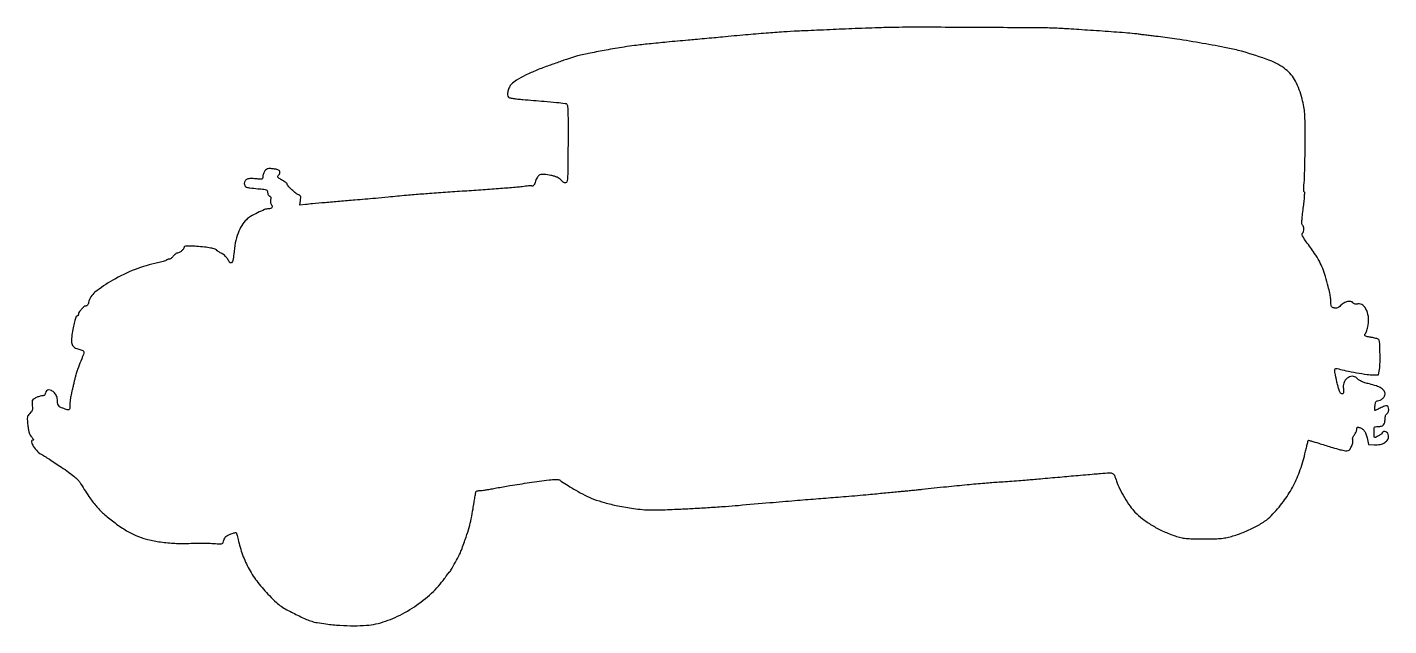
# Model space of a CAD drawing. Extents: x 0 to 1108, y 0 to 487.
import ezdxf

# ---------------------------------------------------------------- set-up
doc = ezdxf.new("R2010")
doc.units = 0

msp = doc.modelspace()

# ---------------------------------------------------------------- linework, layer by layer
msp.add_lwpolyline([(703, 486.39493, 0.002771), (695.389302, 486.210373, 0.001118), (685.003125, 485.877656, 0.001106), (673.823784, 485.469732, 0.001403), (663.5, 485.041126, -0.000032), (653.394776, 484.593821, -0.000028), (642.878125, 484.129567, -0.000028), (633.411476, 483.712736, -0.000087), (627, 483.431905, 0.005942), (615.809512, 482.810385, 0.002886), (601.52533, 481.763804, 0.002545), (584.801587, 480.355724, 0.00179), (566, 478.608437, -0.000709), (559.153848, 477.957277, -0.000486), (551.38125, 477.236736, -0.00049), (543.892308, 476.55722, -0.000993), (538, 476.040191, 0.001926), (520.82169, 474.500541, 0.003155), (506.282709, 473.048371, 0.003664), (494.462141, 471.704665, 0.009589), (486, 470.514798, 0.004508), (471.267018, 468.017822, 0.006698), (458.417985, 465.542746, 0.007281), (448.005556, 463.23341, 0.026409), (441.5, 461.323048, -0.000153), (438.146967, 460.144039, -0.00007), (433.765625, 458.605651, -0.000069), (429.148815, 456.986027, -0.000095), (425, 455.532115, 0.013806), (414.925825, 451.688484, 0.017451), (405.850913, 447.559502, 0.018503), (398.51215, 443.560831, 0.065158), (394.294695, 440.246705, 0.083734), (392.631211, 437.854194, 0.052081), (391.500161, 434.619875, 0.053332), (391.110504, 431.53828, 0.203911), (391.81848, 429.78152, 0.149268), (392.679149, 429.323498, 0.00806), (395.74785, 428.775913, 0.012001), (399.476107, 428.263964, 0.008423), (403.693784, 427.859451, -0.001252), (420.948687, 426.45396, -0.005542), (431.091683, 425.488859, -0.004224), (437.940905, 424.701902, -0.143455), (439.428573, 424.059187, -0.206211), (439.928762, 423.077659, -0.005257), (440.203319, 418.004482, -0.008747), (440.379505, 411.244838, -0.003347), (440.39711, 401.834944, -0.000568), (440.231003, 373.962144, -0.010822), (439.980844, 365.260203, -0.031947), (439.492848, 361.007669, -0.362953), (438.287565, 360, -0.105281), (437.487721, 360.170304, -0.039867), (436.479622, 360.720075, -0.037286), (435.443691, 361.51333, -0.037336), (434.537565, 362.451319, 0.066462), (433.254423, 363.633769, 0.046784), (431.547547, 364.607331, 0.037474), (429.323201, 365.419125, 0.019511), (426.450355, 366.110013, 0.024978), (420.805324, 366.946114, 0.112885), (417.523019, 366.524606, 0.16392), (415.409295, 364.824087, 0.070429), (413.888663, 361.488492, -0.019181), (413.21318, 359.486851, -0.056691), (412.547863, 358.19974, -0.103123), (411.880084, 357.545793, -0.23832), (411.200461, 357.47657, 0.096179), (410.332839, 357.629651, 0.010358), (408.285841, 357.552152, 0.012423), (405.829818, 357.346841, 0.009704), (403.174933, 357.006084, -0.016032), (398.811618, 356.502078, -0.001258), (387.151386, 355.562303, -0.001712), (373.232371, 354.523674, -0.001309), (358, 353.479555, 0.000785), (342.489958, 352.432747, 0.000909), (327.725, 351.385982, 0.000809), (315.225127, 350.456623, 0.005384), (309, 349.916175, -0.000354), (294.02839, 348.464475, -0.001033), (283.698079, 347.49172, -0.001402), (275.32719, 346.744577, -0.001426), (267, 346.048772, 0.000955), (254.657712, 345.029173, 0.001041), (242.671036, 343.990747, 0.00097), (232.414187, 343.060584, 0.005229), (226.842177, 342.485544), (222.184354, 341.95557), (222.7098, 345.873065, 0.017983), (222.923062, 348.056366, 0.100244), (222.761551, 349.21578, 0.162333), (222.201125, 349.937742, 0.070495), (221.092602, 350.470609, -0.095913), (219.023385, 351.597193, -0.017212), (215.718359, 354.52077, -0.013017), (212.568565, 357.666077, -0.19234), (212, 359.089416, 0.217606), (211.810767, 359.503632, 0.016334), (210.825, 360.302524, 0.020219), (209.532503, 361.201975, 0.013877), (208, 362.120156, -0.015796), (205.407086, 363.68722, -0.099079), (204.304396, 364.762308, -0.268558), (204.236776, 365.652401, -0.143042), (205, 366.5, 0.105841), (205.383342, 366.867624, 0.051309), (205.70625, 367.468806, 0.047645), (205.925873, 368.191164, 0.050026), (206, 368.930186, 0.152394), (205.71288, 369.850338, 0.130078), (204.937499, 370.512994, 0.064946), (203.453887, 371.0026, 0.014292), (200.800267, 371.432108, 0.013188), (197.757127, 371.754386, 0.077006), (196.155991, 371.634761, 0.119867), (195.006689, 371.055459, 0.052428), (193.822503, 369.810938, 0.041859), (193.140075, 368.751235, 0.030652), (192.560237, 367.477457, 0.031236), (192.158292, 366.193758, 0.057985), (192.022236, 365.112319, -0.06713), (191.824587, 363.743209, -0.252889), (191.239637, 363.143361, -0.098358), (189.990318, 363.009809, -0.006851), (186.45948, 363.375817, 0.03213), (182.188074, 363.601368, 0.092983), (179.296222, 363.024444, 0.152383), (177.627804, 361.661997, 0.146936), (177, 359.571805, 0.134662), (177.491197, 357.781069, 0.169568), (178.798578, 356.681157, 0.063008), (181.576812, 356.00823, 0.007146), (188.026591, 355.377405, -0.005441), (192.981933, 354.909791, -0.065257), (194.8455, 354.463019, -0.191671), (195.690424, 353.684718, -0.112387), (196, 352.324839, 0.057951), (196.11114, 351.369158, 0.058946), (196.438535, 350.470309, 0.065027), (196.921558, 349.759601, 0.119968), (197.492885, 349.364357, -0.108961), (198.11027, 348.956794, -0.120755), (198.471034, 348.340943, -0.092005), (198.561697, 347.489407, -0.042146), (198.381218, 346.382756, 0.054079), (198.238555, 345.354416, 0.045681), (198.306094, 344.257649, 0.047787), (198.559378, 343.258637, 0.087452), (198.974423, 342.530819, -0.111279), (199.643594, 341.216975, -0.208806), (199.454568, 340.062299, -0.173666), (198.416412, 339.268275, -0.077321), (196.690983, 338.999211, 0.097965), (193.516498, 338.37002, 0.015938), (187.760018, 335.779664, 0.018078), (182.092932, 332.750579, 0.057499), (178.658417, 330.183325, 0.069702), (174.87905, 325.460236, 0.045835), (171.883244, 319.163422, 0.039289), (169.701923, 311.400551, 0.02617), (168.383792, 302.25, -0.01841), (167.724507, 297.109371, -0.173575), (166.659087, 295.196105, -0.420294), (165.295864, 295.300977, -0.05531), (163.508753, 297.983073, 0.050686), (162.683869, 299.246146, 0.030018), (161.469572, 300.576453, 0.0298), (160.083882, 301.770766, 0.044604), (158.733073, 302.622606, -0.009256), (157.458474, 303.30572, -0.011569), (156.30284, 303.988482, -0.009874), (155.364135, 304.598833, -0.083051), (155, 304.946307, 0.153205), (153.353361, 306.130987, 0.028107), (149.690719, 307.118744, 0.02446), (144.67155, 307.920023, 0.012154), (138.25, 308.467761, 0.004982), (132.940308, 308.737839, 0.027262), (130.068262, 308.698628, 0.056149), (128.475853, 308.408297, 0.330911), (128, 307.768025, -0.166128), (127.534086, 306.404454, -0.048169), (125.989663, 304.762383, -0.048489), (124.120369, 303.419769, -0.132254), (122.561149, 303, 0.122268), (121.883205, 302.831702, 0.037475), (120.983448, 302.265625, 0.035003), (120.035621, 301.456748, 0.03197), (119.17866, 300.5, -0.031755), (118.322433, 299.543245, -0.034867), (117.376783, 298.734375, -0.037314), (116.480066, 298.168049, -0.122788), (115.80608, 298, 0.050544), (115.198142, 297.938387, 0.035298), (114.533973, 297.752734, 0.03571), (113.91597, 297.480799, 0.059857), (113.45, 297.158245, -0.09931), (112.77797, 296.767114, -0.01017), (111.016563, 296.205255, -0.012371), (108.86718, 295.624948, -0.009574), (106.5, 295.096065, 0.043096), (88.102122, 289.66985, 0.037392), (69.967922, 280.961542, 0.037069), (55.507015, 271.141392, 0.175239), (50.325324, 262.75, -0.046954), (49.974359, 261.615716, -0.073755), (49.44974, 260.742804, -0.091969), (48.795877, 260.193203, -0.129607), (48.063058, 260, 0.183176), (46.558942, 259.429832, 0.032375), (44.396107, 257.249618, 0.033647), (42.521162, 254.780172, 0.146569), (42, 253.040493, -0.079429), (41.936461, 252.643041, -0.091032), (41.752747, 252.305645, -0.100768), (41.479307, 252.080075, -0.122838), (41.158288, 252, 0.313173), (40.309374, 251.410465, 0.016984), (39.218529, 248.149757, 0.019973), (38.089085, 243.706734, 0.009834), (36.991685, 237.979833, 0.028268), (36.326302, 232.123814, 0.114), (36.932362, 228.601669, 0.158235), (38.883134, 226.338005, 0.071193), (42.532387, 224.780095, -0.032532), (45.655775, 223.722862, -0.286117), (46.468748, 222.588968, -0.110957), (46.166017, 220.668232, -0.003727), (43.263045, 213.5, 0.011534), (42.056771, 210.382341, 0.007908), (40.826417, 206.79375, 0.007976), (39.750675, 203.297915, 0.016001), (39.034538, 200.5, -0.00176), (38.426213, 197.806152, -0.001103), (37.696464, 194.658596, -0.001107), (36.964203, 191.562472, -0.002022), (36.3509, 189.039901, 0.015049), (35.833444, 186.640952, 0.010923), (35.396827, 183.944053, 0.011053), (35.094707, 181.363684, 0.023617), (35, 179.359707, -0.009611), (34.94725, 176.615757, -0.166786), (34.629138, 175.793085, -0.267878), (33.940009, 175.543227, -0.025922), (32.139387, 175.960024, -0.024144), (28.369943, 177.240958, -0.098971), (26.35117, 178.543932, -0.136843), (25.335831, 180.283428, -0.064175), (25, 182.889161, 0.038938), (24.851842, 184.788744, 0.053005), (24.407711, 186.447673, 0.05368), (23.630282, 187.960291, 0.041373), (22.485101, 189.421576, 0.076049), (20.186714, 191.248408, 0.136656), (17.868462, 191.835779, 0.192203), (16.097281, 191.080123, 0.163095), (15.180449, 189.25, -0.063307), (14.920803, 188.302715, -0.095504), (14.450073, 187.591079, -0.105907), (13.789466, 187.153594, -0.093751), (12.977502, 187, 0.071538), (10.999242, 186.715504, 0.028241), (8.402704, 185.79078, 0.027147), (5.984839, 184.614218, 0.102341), (4.715121, 183.520354, 0.126006), (4.445197, 182.890722, 0.026461), (4.322897, 181.688753, 0.026173), (4.328463, 180.240698, 0.02218), (4.482063, 178.717953, -0.02898), (4.663173, 176.64001, -0.084075), (4.464304, 175.216057, -0.091273), (3.82011, 174.004119, -0.038215), (2.559213, 172.642458, 0.047557), (1.160659, 171.074466, 0.114046), (0.548907, 169.652149, 0.063736), (0.444185, 167.631584, 0.007732), (0.848978, 163.194708, 0.014063), (1.340508, 159.564192, 0.037617), (1.955324, 157.028725, 0.051438), (2.797581, 155.121602, 0.05895), (3.981021, 153.520203, -0.023398), (4.809219, 152.551572, -0.054654), (5.308189, 151.740309, -0.125802), (5.409024, 151.221396, -0.397222), (5.174314, 151, 0.469627), (3.982827, 149.564233, 0.093754), (5.377476, 145.993813, 0.057497), (8.793359, 141.719356, 0.080518), (12.76193, 138.880021, -0.024803), (14.471242, 137.924062, -0.002457), (18.444315, 135.408506, -0.003094), (23.149175, 132.355929, -0.00245), (28.198085, 129, -0.00742), (34.070924, 124.927031, -0.016669), (38.372692, 121.625867, -0.021371), (41.420003, 118.895406, -0.062438), (43.175587, 116.691868, 0.010606), (50.561615, 105.149073, 0.029589), (56.375606, 97.494807, 0.034411), (62.529228, 91.243916, 0.019161), (70.802098, 84.46973, 0.021969), (80.195713, 77.989598, 0.036721), (88.677795, 73.502997, 0.038678), (97.401678, 70.458078, 0.027917), (107.5, 68.382899, 0.010591), (113.274605, 67.653323, 0.010405), (119.109042, 67.163925, 0.010716), (124.764797, 66.92939, 0.013537), (130, 66.966342, -0.003669), (137.519576, 67.167857, -0.006604), (143.688369, 67.206393, -0.007491), (149.281445, 67.083648, -0.006987), (155, 66.792333, 0.015018), (157.776077, 66.695582, 0.124078), (158.99232, 66.995914, 0.1672), (159.745611, 67.803743, 0.03316), (160.438865, 69.68627, -0.052496), (161.111753, 71.316536, -0.079672), (162.044359, 72.529786, -0.068521), (163.417548, 73.509306, -0.029501), (165.472298, 74.43627, -0.00487), (167.087765, 75.035261, -0.006672), (168.553752, 75.540654, -0.004495), (169.788869, 75.935825, -0.075308), (170.212535, 76, -0.315267), (170.512775, 75.789795, -0.010105), (171.017619, 74.310938, -0.01615), (171.54444, 72.454162, -0.010091), (172.046563, 70.25, 0.036556), (175.611221, 57.706353, 0.039077), (180.904926, 46.104788, 0.037837), (188.109241, 35.152337, 0.030512), (197.383643, 24.545297, 0.009401), (203.136617, 18.938628, 0.038716), (206.926907, 15.896542, 0.030213), (211.54455, 13.137856, 0.004193), (221.5, 8.084232, 0.010888), (227.528528, 5.249308, 0.03222), (231.817829, 3.667172, 0.030711), (236.384863, 2.609609, 0.00918), (243.458464, 1.556509, 0.016112), (254.821253, 0.448421, 0.016112), (266.231809, 0.074353, 0.016943), (276.462694, 0.415498, 0.040086), (284, 1.534188, 0.050115), (299.664788, 6.858173, 0.039344), (315.359548, 15.563487, 0.039632), (329.35981, 26.525637, 0.05365), (339.948513, 38.596237, -0.004268), (341.319683, 40.511088, -0.005875), (342.586442, 42.206395, -0.00386), (343.67481, 43.605312, -0.068654), (344.086105, 44, 0.108909), (345.143955, 45.191315, 0.002623), (348.732467, 51.699308, 0.005652), (352.044932, 57.949122, 0.029736), (353.616227, 61.5, 0.005731), (357.467865, 72.194492, 0.015137), (359.903161, 79.958195, 0.018158), (361.605588, 86.994916, 0.012244), (363.057035, 95.129399, -0.002701), (363.869323, 100.244459, -0.004075), (364.63733, 104.690817, -0.00166), (365.338078, 108.487618, -0.092196), (365.598226, 109.158933, -0.157947), (365.981141, 109.48403, -0.036222), (366.797511, 109.752937, -0.033978), (367.828307, 109.938231, -0.02749), (368.950957, 110, 0.033938), (370.623172, 110.113634, 0.005039), (373.968814, 110.604837, 0.005656), (377.914784, 111.270685, 0.004842), (382.054876, 112.05902, -0.010351), (393.051752, 114.027711, -0.003591), (408.987333, 116.424152, -0.002331), (424.869602, 118.620571, -0.033202), (430.577186, 119, -0.021509), (431.84863, 118.945281, -0.029999), (432.974757, 118.779688, -0.030208), (433.847012, 118.541682, -0.209433), (434.166667, 118.25, 0.149945), (434.984625, 117.309638, 0.003111), (440.338097, 114.019979, 0.00704), (446.68437, 110.295579, 0.004796), (454, 106.231965, 0.036791), (461.106922, 103.024971, 0.021095), (470.073156, 100.171019, 0.017964), (480.885957, 97.638685, 0.011287), (493.678616, 95.422275, 0.01439), (500.801998, 94.561888, 0.019131), (507.315792, 94.215254, 0.012138), (515.763002, 94.294387, 0.002486), (530.678616, 94.870639, 0.003074), (542.20198, 95.44422, 0.001992), (555.524344, 96.242727, 0.002002), (568.531325, 97.126657, 0.003795), (579, 97.960126, -0.000355), (604.57394, 100.173362, -0.000706), (624.834831, 101.883488, -0.000862), (642.02899, 103.280482, -0.001076), (658, 104.515816, 0.00166), (666.489523, 105.182453, 0.001225), (675.884375, 105.974752, 0.001237), (684.761716, 106.767452, 0.002772), (691.5, 107.423643, -0.000746), (697.373359, 108.019637, -0.000676), (703.44375, 108.61819, -0.000676), (708.878532, 109.13923, -0.002172), (712.5, 109.465617, 0.002202), (715.820583, 109.76509, 0.001051), (720.0875, 110.177915, 0.001042), (724.54317, 110.627833, 0.001483), (728.5, 111.047573, -0.001383), (748.10835, 113.131577, -0.002144), (765.047046, 114.811106, -0.002488), (779.401655, 116.100247, -0.004691), (791, 116.974184, 0.001307), (797.738871, 117.436111, 0.000971), (805.178125, 117.98011, 0.000981), (812.194356, 118.52073, 0.002223), (817.5, 118.963767, 0.000069), (822.929838, 119.44225, 0.000027), (830.409375, 120.102804, 0.000027), (838.494154, 120.817692, 0.000034), (846, 121.482302, -0.000042), (853.433085, 122.14034, -0.000036), (861.296875, 122.835272, -0.000036), (868.468632, 123.468013, -0.0001), (873.5, 123.910531, -0.007731), (880.889848, 124.443991, -0.128951), (883.280673, 123.959632, -0.182974), (884.763716, 122.375592, -0.01898), (886.557724, 117.5, 0.039278), (888.96687, 111.691115, 0.016822), (893.037, 104.333763, 0.016786), (897.577507, 97.288928, 0.040763), (901.5, 92.512617, 0.037038), (907.67964, 87.007719, 0.027827), (915.207965, 81.879015, 0.026206), (923.776836, 77.308542, 0.023558), (933.082784, 73.477998, 0.020458), (937.82248, 71.999013, 0.035932), (941.853191, 71.224977, 0.023299), (946.989744, 70.858103, 0.004279), (956.5, 70.704433, 0.00487), (965.378138, 70.723442, 0.018259), (970.945557, 70.993089, 0.026294), (975.357816, 71.60355, 0.021413), (980, 72.704583, 0.026117), (989.562814, 75.957853, 0.024769), (998.909765, 80.240802, 0.026044), (1006.976594, 84.981075, 0.056144), (1012.5, 89.591209, 0.028899), (1022.235611, 101.025567, 0.037564), (1029.685607, 112.586076, 0.037241), (1035.368537, 125.212804, 0.027668), (1039.789235, 139.85866, -0.000982), (1040.791687, 143.95885, -0.001567), (1041.666405, 147.459153, -0.000296), (1042.449385, 150.543448, -0.082142), (1042.557248, 150.78952, -0.327103), (1042.761382, 150.866706, -0.001129), (1045.444884, 150.115274, -0.00521), (1048.513976, 149.213758, -0.00317), (1052.122854, 148.087654, 0.003515), (1062.221244, 144.944227, 0.013589), (1068.550033, 143.209247, 0.018567), (1072.791889, 142.334961, 0.118922), (1074.963963, 142.488562, 0.174013), (1076.479314, 143.645108, 0.046393), (1077.907901, 146.378531, 0.046829), (1078.820319, 149.378175, 0.142988), (1078.647039, 151.477418, -0.133781), (1078.575755, 152.18485, -0.045998), (1078.840079, 153.188609, -0.041769), (1079.351472, 154.295168, -0.037547), (1080.055876, 155.343906, 0.034431), (1080.79998, 156.436989, 0.029662), (1081.428914, 157.676544, 0.03078), (1081.863983, 158.873276, 0.071912), (1082, 159.81411, -0.054608), (1082.097916, 160.707973, -0.159967), (1082.410147, 161.234257, -0.177111), (1082.949198, 161.441788, -0.069896), (1083.75, 161.343077, -0.073685), (1086.177244, 160.290094, -0.087583), (1088.034115, 158.624532, -0.073904), (1089.422536, 156.184898, -0.03732), (1090.454468, 152.791962), (1091.641451, 147.5), (1096.361353, 147.19355, 0.063383), (1100.98773, 147.47964, 0.093009), (1104.772496, 148.964357, 0.119092), (1107.13965, 151.384133, 0.159971), (1107.804752, 154.357209, 0.101555), (1107.141783, 156.503557, 0.160572), (1105.74561, 157.805186, 0.195752), (1104.061581, 157.881568, 0.149602), (1102.566097, 156.772083, -0.069568), (1101.475959, 155.657736, -0.024068), (1099.625955, 154.366547, -0.021759), (1097.713412, 153.277324, -0.119106), (1096.565741, 153, -0.361878), (1096.34185, 153.186461, -0.014217), (1096.166187, 154.321875, -0.019466), (1096.040732, 155.774725, -0.011803), (1096, 157.5, -0.012034), (1096.069366, 160.381613, -0.147203), (1096.433333, 161.409091, -0.20946), (1097.255161, 161.885217, -0.028044), (1099.3, 162, 0.05984), (1102.022566, 162.327007, 0.145932), (1103.749766, 163.336437, 0.137849), (1104.700768, 165.171587, 0.05108), (1105, 168.093011, -0.029567), (1105.095256, 169.702439, -0.054978), (1105.390509, 170.974439, -0.073255), (1105.863987, 171.874715, -0.144485), (1106.5, 172.361626, 0.136118), (1107.098439, 172.804388, 0.067387), (1107.578824, 173.626775, 0.056447), (1107.894423, 174.71884, 0.042163), (1108, 175.968615, 0.087446), (1107.633132, 178.050246, 0.275577), (1106.577971, 178.910681, 0.135203), (1104.628437, 178.670686, 0.020123), (1101, 177, -0.003047), (1099.474695, 176.233527, -0.004623), (1098.138369, 175.5875, -0.001842), (1096.987477, 175.049364, -0.108851), (1096.763412, 175, -0.411939), (1096.647587, 175.114928, -0.006018), (1096.652105, 176.175, -0.012346), (1096.705057, 177.466174, -0.00735), (1096.82861, 179, -0.022039), (1097.09492, 180.901491, -0.072917), (1097.502141, 182.095057, -0.126013), (1098.088201, 182.756454, -0.14986), (1098.882529, 183, 0.109195), (1100.961445, 183.459492, 0.074086), (1102.993067, 184.799153, 0.076307), (1104.488907, 186.620377, 0.134629), (1105, 188.484124, 0.16055), (1104.185004, 190.956833, 0.09171), (1101.863495, 193.124411, 0.060259), (1097.930955, 195.013592, 0.024511), (1092.212248, 196.648488, -0.013694), (1088.598364, 197.597605, -0.029957), (1085.90509, 198.562795, -0.039577), (1083.950898, 199.587934, -0.083482), (1082.67742, 200.724872, 0.185428), (1079.177827, 202.769243, 0.177345), (1075.130223, 201.994881, 0.146435), (1071.987619, 198.552618, 0.126597), (1071.025619, 193.739322, -0.00656), (1071.175356, 190.130826, -0.091405), (1070.976516, 188.849463, -0.352068), (1070.400325, 188.490216, -0.097982), (1069.314523, 188.84386, -0.147725), (1068.480498, 189.7087, -0.029641), (1067.608315, 191.690067, -0.024928), (1066.728623, 194.478867, -0.011855), (1065.862807, 198.14355, -0.003281), (1064.221457, 206.169056, -0.081091), (1064.146234, 208.424112, -0.374478), (1065.019946, 209.199253, -0.075598), (1067.25, 208.880791, 0.022264), (1073.161598, 207.382431, 0.007608), (1081.852437, 205.724555, 0.006811), (1090.420807, 204.344797, 0.036525), (1095.134476, 204), (1099.772912, 204), (1100.399996, 208.25, 0.031813), (1100.907039, 214.353157, 0.012761), (1100.854776, 222.734267, 0.005851), (1100.487432, 231.18173, 0.21447), (1099.618194, 232.8608, 0.087141), (1098.908339, 233.245574, 0.015082), (1097.440004, 233.688083, 0.016001), (1095.664926, 234.104736, 0.013714), (1093.773308, 234.431633, -0.022785), (1090.747062, 235.011314, -0.078885), (1088.909667, 235.771453, -0.255419), (1088.433543, 236.601202, -0.265492), (1088.883208, 237.427818, 0.148997), (1089.303463, 237.905622, 0.01562), (1089.882579, 239.297222, 0.018259), (1090.472733, 241.039469, 0.013661), (1090.99926, 242.996917, 0.074907), (1091.594684, 249.910389, 0.086125), (1090.051163, 256.344502, 0.11444), (1086.906759, 260.610699, 0.230228), (1082.956218, 261.641244, -0.04274), (1081.665564, 261.496126, -0.066332), (1080.552818, 261.614445, -0.076509), (1079.628134, 261.995754, -0.083753), (1078.893233, 262.628647, 0.184803), (1077.116885, 263.628309, 0.092646), (1074.504362, 263.529878, 0.0746), (1071.56014, 262.383352, 0.061003), (1068.851255, 260.357494, -0.029911), (1067.397771, 259.122821, -0.072321), (1066.163664, 258.44865, -0.088003), (1064.945294, 258.226893, -0.06268), (1063.565079, 258.39431, -0.055764), (1062.217107, 258.897568, -0.142038), (1061.461342, 259.602934, -0.10731), (1061.080242, 260.738143, -0.024608), (1060.956449, 262.769052, 0.029), (1060.703587, 266.39329, 0.019955), (1060.016722, 270.454446, 0.013308), (1058.73434, 275.832794, 0.003959), (1056.49267, 283.976969, 0.024177), (1054.258326, 290.611165, 0.032781), (1051.573188, 296.33341, 0.024305), (1047.580384, 302.803926, 0.007248), (1040.873897, 312.278325, -0.01037), (1038.830742, 315.203291, -0.044025), (1037.806483, 317.07373, -0.087396), (1037.496444, 318.348058, -0.215681), (1037.828325, 319.228325, 0.120605), (1038.661931, 320.602272, 0.074203), (1038.959603, 322.480673, 0.074552), (1038.695972, 324.35416, 0.124835), (1037.88688, 325.71312, -0.187271), (1037.412264, 326.789929, -0.02219), (1037.410887, 329.451048, -0.017555), (1037.726323, 333.437568, -0.004948), (1038.49744, 339.626267, 0.006416), (1039.113302, 344.690125, 0.011558), (1039.468659, 348.856959, 0.005636), (1039.640884, 352.251744, 0.333739), (1039.310389, 352.72987, -0.296464), (1038.970534, 353.156537, -0.018302), (1038.869295, 354.852994, -0.021506), (1038.913658, 357.070776, -0.011938), (1039.148477, 359.766724, 0.018952), (1039.443745, 363.812196, 0.002652), (1039.692416, 372.195372, 0.003028), (1039.874119, 382.126931, 0.002568), (1039.948649, 392.621775, 0.0021), (1039.912868, 408.64069, 0.015235), (1039.62888, 416.333339, 0.027569), (1038.930814, 422.003776, 0.017706), (1037.529039, 428.484365, 0.058163), (1032.057331, 442.819718, 0.106741), (1024.103295, 452.388657, 0.077686), (1011.114677, 459.646454, 0.020236), (988.301817, 467.05561, 0.020816), (977.034603, 469.716812, 0.004067), (956.52766, 473.49465, 0.004531), (935.479645, 476.999122, 0.012327), (920.5, 478.976897, -0.002401), (916.57901, 479.415592, -0.001762), (912.234375, 479.938344, -0.00178), (908.125223, 480.462311, -0.003955), (905, 480.897299, 0.013623), (901.15553, 481.356819, 0.002105), (893.50625, 482.027914, 0.002347), (884.473798, 482.739384, 0.002038), (875, 483.402076, -0.000064), (865.379674, 484.036862, -0.000067), (855.90625, 484.664452, -0.000064), (847.725022, 485.208598, -0.000298), (843, 485.526308, 0.014934), (830.478174, 486.000739, 0.00045), (778.306887, 486.371391, 0.000847), (728.379841, 486.596548, 0.005379)], format="xyb", close=True)

doc.saveas('drawing.dxf')
